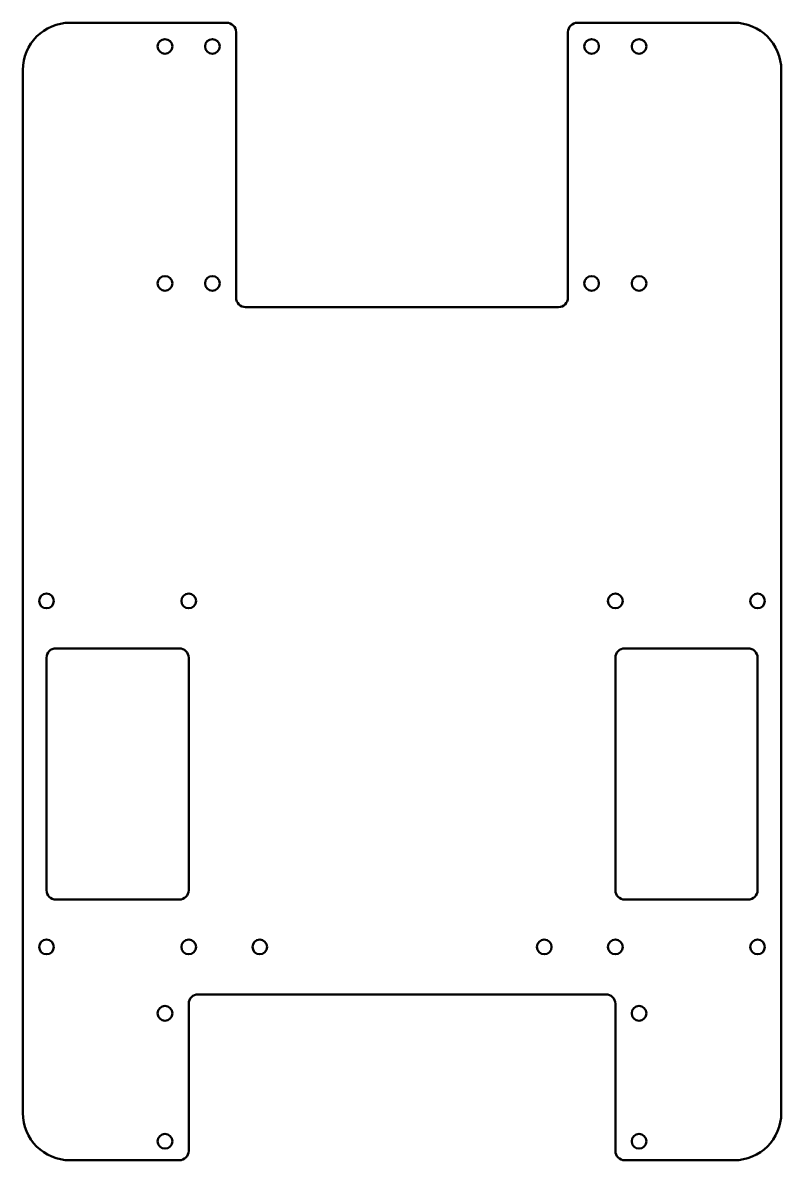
# Model space of a CAD drawing. Header units: millimetres. Extents: x 31 to 191, y 8 to 248.
import ezdxf

# ---------------------------------------------------------------- set-up
doc = ezdxf.new("R2010")
doc.units = ezdxf.units.MM
doc.layers.add('Visible (ISO)', color=7, linetype='Continuous', lineweight=50)

msp = doc.modelspace()

# ---------------------------------------------------------------- linework, layer by layer
at = {"layer": 'Visible (ISO)'}
for p, q in [((74.42, 247.8), (41.42, 247.8)), ((181.42, 247.8), (148.42, 247.8)), ((76.42, 189.8), (76.42, 245.8)), ((146.42, 245.8), (146.42, 189.8)), ((31.42, 237.8), (31.42, 17.8)), ((191.42, 237.8), (191.42, 17.8)), ((144.42, 187.8), (78.42, 187.8)), ((38.42, 115.8), (64.42, 115.8)), ((158.42, 115.8), (184.42, 115.8)), ((36.42, 64.8), (36.42, 113.8)), ((66.42, 113.8), (66.42, 64.8)), ((156.42, 64.8), (156.42, 113.8)), ((186.42, 113.8), (186.42, 64.8)), ((64.42, 62.8), (38.42, 62.8)), ((184.42, 62.8), (158.42, 62.8)), ((66.42, 9.8), (66.42, 40.8)), ((68.42, 42.8), (154.42, 42.8)), ((156.42, 40.8), (156.42, 9.8)), ((64.42, 7.8), (41.42, 7.8)), ((181.42, 7.8), (158.42, 7.8))]:
    msp.add_line(p, q, dxfattribs=at)
for centre in [(61.42, 242.8), (71.42, 242.8), (151.42, 242.8), (161.42, 242.8), (61.42, 192.8), (71.42, 192.8), (151.42, 192.8), (161.42, 192.8), (36.42, 125.8), (66.42, 125.8), (156.42, 125.8), (186.42, 125.8), (36.42, 52.8), (66.42, 52.8), (81.42, 52.8), (141.42, 52.8), (156.42, 52.8), (186.42, 52.8), (61.42, 38.8), (161.42, 38.8), (61.42, 11.8), (161.42, 11.8)]:
    msp.add_circle(centre, 1.55, dxfattribs=at)
for centre, radius, start, end in [((41.42, 237.8), 10, 90, 180), ((74.42, 245.8), 2, 0, 90), ((148.42, 245.8), 2, 90, 180), ((181.42, 237.8), 10, 0, 90), ((78.42, 189.8), 2, 180, 270), ((144.42, 189.8), 2, 270, 0), ((38.42, 113.8), 2, 90, 180), ((64.42, 113.8), 2, 0, 90), ((158.42, 113.8), 2, 90, 180), ((184.42, 113.8), 2, 0, 90), ((38.42, 64.8), 2, 180, 270), ((64.42, 64.8), 2, 270, 0), ((158.42, 64.8), 2, 180, 270), ((184.42, 64.8), 2, 270, 0), ((68.42, 40.8), 2, 90, 180), ((154.42, 40.8), 2, 0, 90), ((41.42, 17.8), 10, 180, 270), ((181.42, 17.8), 10, 270, 0), ((64.42, 9.8), 2, 270, 0), ((158.42, 9.8), 2, 180, 270)]:
    msp.add_arc(centre, radius, start, end, dxfattribs=at)

doc.saveas('drawing.dxf')
